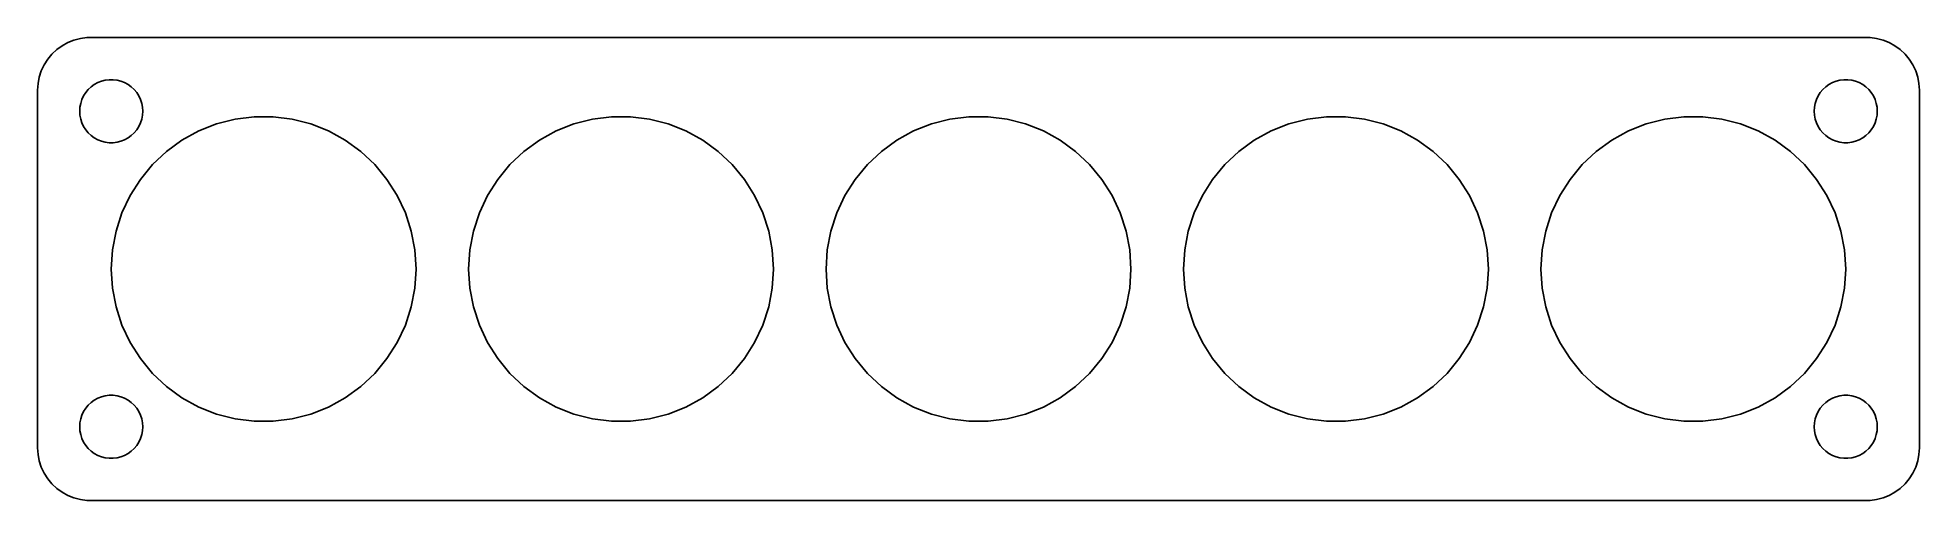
# Model space of a CAD drawing. Header units: metres. Extents: x -90 to 90, y 32 to 76.
import ezdxf

# ---------------------------------------------------------------- set-up
doc = ezdxf.new("R2010")
doc.units = ezdxf.units.M

msp = doc.modelspace()

# ---------------------------------------------------------------- linework, layer by layer
for p, q in [((-87.1791, 75.2216), (-87.6871, 74.8526)), ((-86.6289, 75.5241), (-87.1791, 75.2216)), ((-86.0451, 75.7553), (-86.6289, 75.5241)), ((-85.4369, 75.9114), (-86.0451, 75.7553)), ((-84.8139, 75.9901), (-85.4369, 75.9114)), ((84.8139, 75.9901), (-84.8139, 75.9901)), ((85.4369, 75.9114), (84.8139, 75.9901)), ((86.0451, 75.7553), (85.4369, 75.9114)), ((86.6289, 75.5241), (86.0451, 75.7553)), ((87.1791, 75.2216), (86.6289, 75.5241)), ((87.6871, 74.8526), (87.1791, 75.2216)), ((-88.8815, 73.4088), (-89.1489, 72.8406)), ((-88.5451, 73.9389), (-88.8815, 73.4088)), ((-88.1448, 74.4227), (-88.5451, 73.9389)), ((-87.6871, 74.8526), (-88.1448, 74.4227)), ((88.1448, 74.4227), (87.6871, 74.8526)), ((88.5451, 73.9389), (88.1448, 74.4227)), ((88.8815, 73.4088), (88.5451, 73.9389)), ((89.1489, 72.8406), (88.8815, 73.4088)), ((-89.4606, 71.6267), (-89.5, 71)), ((-89.3429, 72.2434), (-89.4606, 71.6267)), ((-89.1489, 72.8406), (-89.3429, 72.2434)), ((-84.1075, 71.533), (-83.7773, 71.7145)), ((-83.7773, 71.7145), (-83.427, 71.8532)), ((-83.427, 71.8532), (-83.0621, 71.9469)), ((-83.0621, 71.9469), (-82.6884, 71.9941)), ((-82.6884, 71.9941), (-82.3116, 71.9941)), ((-82.3116, 71.9941), (-81.9379, 71.9469)), ((-81.9379, 71.9469), (-81.573, 71.8532)), ((-81.573, 71.8532), (-81.2227, 71.7145)), ((-81.2227, 71.7145), (-80.8925, 71.533)), ((80.8925, 71.533), (81.2227, 71.7145)), ((81.2227, 71.7145), (81.573, 71.8532)), ((81.573, 71.8532), (81.9379, 71.9469)), ((81.9379, 71.9469), (82.3116, 71.9941)), ((82.3116, 71.9941), (82.6884, 71.9941)), ((82.6884, 71.9941), (83.0621, 71.9469)), ((83.0621, 71.9469), (83.427, 71.8532)), ((83.427, 71.8532), (83.7773, 71.7145)), ((83.7773, 71.7145), (84.1075, 71.533)), ((89.3429, 72.2434), (89.1489, 72.8406)), ((89.4606, 71.6267), (89.3429, 72.2434)), ((89.5, 71), (89.4606, 71.6267)), ((-89.5, 71), (-89.5, 37)), ((-85.4057, 69.7461), (-85.2893, 70.1044)), ((-85.2893, 70.1044), (-85.1289, 70.4453)), ((-85.1289, 70.4453), (-84.927, 70.7634)), ((-84.927, 70.7634), (-84.6869, 71.0536)), ((-84.6869, 71.0536), (-84.4123, 71.3115)), ((-84.4123, 71.3115), (-84.1075, 71.533)), ((-80.8925, 71.533), (-80.5877, 71.3115)), ((-80.5877, 71.3115), (-80.3131, 71.0536)), ((-80.3131, 71.0536), (-80.073, 70.7634)), ((-80.073, 70.7634), (-79.8711, 70.4453)), ((-79.8711, 70.4453), (-79.7107, 70.1044)), ((-79.7107, 70.1044), (-79.5943, 69.7461)), ((79.5943, 69.7461), (79.7107, 70.1044)), ((79.7107, 70.1044), (79.8711, 70.4453)), ((79.8711, 70.4453), (80.073, 70.7634)), ((80.073, 70.7634), (80.3131, 71.0536)), ((80.3131, 71.0536), (80.5877, 71.3115)), ((80.5877, 71.3115), (80.8925, 71.533)), ((84.1075, 71.533), (84.4123, 71.3115)), ((84.4123, 71.3115), (84.6869, 71.0536)), ((84.6869, 71.0536), (84.927, 70.7634)), ((84.927, 70.7634), (85.1289, 70.4453)), ((85.1289, 70.4453), (85.2893, 70.1044)), ((85.2893, 70.1044), (85.4057, 69.7461)), ((89.5, 37), (89.5, 71)), ((-85.5, 69), (-85.4763, 69.376)), ((-85.4763, 68.624), (-85.5, 69)), ((-85.4763, 69.376), (-85.4057, 69.7461)), ((-85.4057, 68.2539), (-85.4763, 68.624)), ((-85.2893, 67.8956), (-85.4057, 68.2539)), ((-79.5943, 68.2539), (-79.7107, 67.8956)), ((-79.5943, 69.7461), (-79.5237, 69.376)), ((-79.5237, 68.624), (-79.5943, 68.2539)), ((-79.5237, 69.376), (-79.5, 69)), ((-79.5, 69), (-79.5237, 68.624)), ((-72.4807, 67.7903), (-70.717, 68.2432)), ((-70.717, 68.2432), (-68.9105, 68.4714)), ((-68.9105, 68.4714), (-67.0895, 68.4714)), ((-67.0895, 68.4714), (-65.283, 68.2432)), ((-65.283, 68.2432), (-63.5192, 67.7903)), ((-38.4807, 67.7903), (-36.717, 68.2432)), ((-36.717, 68.2432), (-34.9105, 68.4714)), ((-34.9105, 68.4714), (-33.0895, 68.4714)), ((-33.0895, 68.4714), (-31.283, 68.2432)), ((-31.283, 68.2432), (-29.5192, 67.7903)), ((-4.4807, 67.7903), (-2.717, 68.2432)), ((-2.717, 68.2432), (-0.9105, 68.4714)), ((-0.9105, 68.4714), (0.9105, 68.4714)), ((0.9105, 68.4714), (2.717, 68.2432)), ((2.717, 68.2432), (4.4807, 67.7903)), ((29.5192, 67.7903), (31.283, 68.2432)), ((31.283, 68.2432), (33.0895, 68.4714)), ((33.0895, 68.4714), (34.9105, 68.4714)), ((34.9105, 68.4714), (36.717, 68.2432)), ((36.717, 68.2432), (38.4807, 67.7903)), ((63.5192, 67.7903), (65.283, 68.2432)), ((65.283, 68.2432), (67.0895, 68.4714)), ((67.0895, 68.4714), (68.9105, 68.4714)), ((68.9105, 68.4714), (70.717, 68.2432)), ((70.717, 68.2432), (72.4807, 67.7903)), ((79.5, 69), (79.5237, 69.376)), ((79.5237, 68.624), (79.5, 69)), ((79.5237, 69.376), (79.5943, 69.7461)), ((79.5943, 68.2539), (79.5237, 68.624)), ((79.7107, 67.8956), (79.5943, 68.2539)), ((85.4057, 68.2539), (85.2893, 67.8956)), ((85.4057, 69.7461), (85.4763, 69.376)), ((85.4763, 68.624), (85.4057, 68.2539)), ((85.4763, 69.376), (85.5, 69)), ((85.5, 69), (85.4763, 68.624)), ((-85.1289, 67.5547), (-85.2893, 67.8956)), ((-84.927, 67.2366), (-85.1289, 67.5547)), ((-84.6869, 66.9464), (-84.927, 67.2366)), ((-84.4123, 66.6884), (-84.6869, 66.9464)), ((-84.1075, 66.467), (-84.4123, 66.6884)), ((-83.7773, 66.2855), (-84.1075, 66.467)), ((-83.427, 66.1468), (-83.7773, 66.2855)), ((-81.2227, 66.2855), (-81.573, 66.1468)), ((-80.8925, 66.467), (-81.2227, 66.2855)), ((-80.5877, 66.6884), (-80.8925, 66.467)), ((-80.3131, 66.9464), (-80.5877, 66.6884)), ((-80.073, 67.2366), (-80.3131, 66.9464)), ((-79.8711, 67.5547), (-80.073, 67.2366)), ((-79.7107, 67.8956), (-79.8711, 67.5547)), ((-77.2426, 65.1724), (-75.7695, 66.2428)), ((-75.7695, 66.2428), (-74.1738, 67.12)), ((-74.1738, 67.12), (-72.4807, 67.7903)), ((-63.5192, 67.7903), (-61.8262, 67.12)), ((-61.8262, 67.12), (-60.2305, 66.2428)), ((-60.2305, 66.2428), (-58.7573, 65.1724)), ((-43.2426, 65.1724), (-41.7695, 66.2428)), ((-41.7695, 66.2428), (-40.1738, 67.12)), ((-40.1738, 67.12), (-38.4807, 67.7903)), ((-29.5192, 67.7903), (-27.8262, 67.12)), ((-27.8262, 67.12), (-26.2305, 66.2428)), ((-26.2305, 66.2428), (-24.7573, 65.1724)), ((-9.2426, 65.1724), (-7.7695, 66.2428)), ((-7.7695, 66.2428), (-6.1738, 67.12)), ((-6.1738, 67.12), (-4.4807, 67.7903)), ((4.4807, 67.7903), (6.1738, 67.12)), ((6.1738, 67.12), (7.7695, 66.2428)), ((7.7695, 66.2428), (9.2426, 65.1724)), ((24.7573, 65.1724), (26.2305, 66.2428)), ((26.2305, 66.2428), (27.8262, 67.12)), ((27.8262, 67.12), (29.5192, 67.7903)), ((38.4807, 67.7903), (40.1738, 67.12)), ((40.1738, 67.12), (41.7695, 66.2428)), ((41.7695, 66.2428), (43.2426, 65.1724)), ((58.7573, 65.1724), (60.2305, 66.2428)), ((60.2305, 66.2428), (61.8262, 67.12)), ((61.8262, 67.12), (63.5192, 67.7903)), ((72.4807, 67.7903), (74.1738, 67.12)), ((74.1738, 67.12), (75.7695, 66.2428)), ((75.7695, 66.2428), (77.2426, 65.1724)), ((79.8711, 67.5547), (79.7107, 67.8956)), ((80.073, 67.2366), (79.8711, 67.5547)), ((80.3131, 66.9464), (80.073, 67.2366)), ((80.5877, 66.6884), (80.3131, 66.9464)), ((80.8925, 66.467), (80.5877, 66.6884)), ((81.2227, 66.2855), (80.8925, 66.467)), ((81.573, 66.1468), (81.2227, 66.2855)), ((83.7773, 66.2855), (83.427, 66.1468)), ((84.1075, 66.467), (83.7773, 66.2855)), ((84.4123, 66.6884), (84.1075, 66.467)), ((84.6869, 66.9464), (84.4123, 66.6884)), ((84.927, 67.2366), (84.6869, 66.9464)), ((85.1289, 67.5547), (84.927, 67.2366)), ((85.2893, 67.8956), (85.1289, 67.5547)), ((-83.0621, 66.0531), (-83.427, 66.1468)), ((-82.6884, 66.0059), (-83.0621, 66.0531)), ((-82.3116, 66.0059), (-82.6884, 66.0059)), ((-81.9379, 66.0531), (-82.3116, 66.0059)), ((-81.573, 66.1468), (-81.9379, 66.0531)), ((-78.57, 63.9259), (-77.2426, 65.1724)), ((-58.7573, 65.1724), (-57.4299, 63.9259)), ((-44.57, 63.9259), (-43.2426, 65.1724)), ((-24.7573, 65.1724), (-23.4299, 63.9259)), ((-10.57, 63.9259), (-9.2426, 65.1724)), ((9.2426, 65.1724), (10.57, 63.9259)), ((23.4299, 63.9259), (24.7573, 65.1724)), ((43.2426, 65.1724), (44.57, 63.9259)), ((57.4299, 63.9259), (58.7573, 65.1724)), ((77.2426, 65.1724), (78.57, 63.9259)), ((81.9379, 66.0531), (81.573, 66.1468)), ((82.3116, 66.0059), (81.9379, 66.0531)), ((82.6884, 66.0059), (82.3116, 66.0059)), ((83.0621, 66.0531), (82.6884, 66.0059)), ((83.427, 66.1468), (83.0621, 66.0531)), ((-79.7307, 62.5229), (-78.57, 63.9259)), ((-57.4299, 63.9259), (-56.2692, 62.5229)), ((-45.7307, 62.5229), (-44.57, 63.9259)), ((-23.4299, 63.9259), (-22.2692, 62.5229)), ((-11.7307, 62.5229), (-10.57, 63.9259)), ((10.57, 63.9259), (11.7307, 62.5229)), ((22.2692, 62.5229), (23.4299, 63.9259)), ((44.57, 63.9259), (45.7307, 62.5229)), ((56.2692, 62.5229), (57.4299, 63.9259)), ((78.57, 63.9259), (79.7307, 62.5229)), ((-81.4818, 59.3378), (-80.7064, 60.9854)), ((-80.7064, 60.9854), (-79.7307, 62.5229)), ((-56.2692, 62.5229), (-55.2935, 60.9854)), ((-55.2935, 60.9854), (-54.5182, 59.3378)), ((-47.4818, 59.3378), (-46.7064, 60.9854)), ((-46.7064, 60.9854), (-45.7307, 62.5229)), ((-22.2692, 62.5229), (-21.2935, 60.9854)), ((-21.2935, 60.9854), (-20.5182, 59.3378)), ((-13.4818, 59.3378), (-12.7064, 60.9854)), ((-12.7064, 60.9854), (-11.7307, 62.5229)), ((11.7307, 62.5229), (12.7064, 60.9854)), ((12.7064, 60.9854), (13.4818, 59.3378)), ((20.5182, 59.3378), (21.2935, 60.9854)), ((21.2935, 60.9854), (22.2692, 62.5229)), ((45.7307, 62.5229), (46.7064, 60.9854)), ((46.7064, 60.9854), (47.4818, 59.3378)), ((54.5182, 59.3378), (55.2935, 60.9854)), ((55.2935, 60.9854), (56.2692, 62.5229)), ((79.7307, 62.5229), (80.7064, 60.9854)), ((80.7064, 60.9854), (81.4818, 59.3378)), ((-82.0444, 57.606), (-81.4818, 59.3378)), ((-54.5182, 59.3378), (-53.9555, 57.606)), ((-48.0444, 57.606), (-47.4818, 59.3378)), ((-20.5182, 59.3378), (-19.9555, 57.606)), ((-14.0444, 57.606), (-13.4818, 59.3378)), ((13.4818, 59.3378), (14.0444, 57.606)), ((19.9555, 57.606), (20.5182, 59.3378)), ((47.4818, 59.3378), (48.0444, 57.606)), ((53.9555, 57.606), (54.5182, 59.3378)), ((81.4818, 59.3378), (82.0444, 57.606)), ((-82.3857, 55.8173), (-82.0444, 57.606)), ((-53.9555, 57.606), (-53.6143, 55.8173)), ((-48.3857, 55.8173), (-48.0444, 57.606)), ((-19.9555, 57.606), (-19.6143, 55.8173)), ((-14.3857, 55.8173), (-14.0444, 57.606)), ((14.0444, 57.606), (14.3857, 55.8173)), ((19.6143, 55.8173), (19.9555, 57.606)), ((48.0444, 57.606), (48.3857, 55.8173)), ((53.6143, 55.8173), (53.9555, 57.606)), ((82.0444, 57.606), (82.3857, 55.8173)), ((-82.5, 54), (-82.3857, 55.8173)), ((-53.6143, 55.8173), (-53.5, 54)), ((-48.5, 54), (-48.3857, 55.8173)), ((-19.6143, 55.8173), (-19.5, 54)), ((-14.5, 54), (-14.3857, 55.8173)), ((14.3857, 55.8173), (14.5, 54)), ((19.5, 54), (19.6143, 55.8173)), ((48.3857, 55.8173), (48.5, 54)), ((53.5, 54), (53.6143, 55.8173)), ((82.3857, 55.8173), (82.5, 54)), ((-82.3857, 52.1827), (-82.5, 54)), ((-53.5, 54), (-53.6143, 52.1827)), ((-48.3857, 52.1827), (-48.5, 54)), ((-19.5, 54), (-19.6143, 52.1827)), ((-14.3857, 52.1827), (-14.5, 54)), ((14.5, 54), (14.3857, 52.1827)), ((19.6143, 52.1827), (19.5, 54)), ((48.5, 54), (48.3857, 52.1827)), ((53.6143, 52.1827), (53.5, 54)), ((82.5, 54), (82.3857, 52.1827)), ((-82.0444, 50.394), (-82.3857, 52.1827)), ((-53.6143, 52.1827), (-53.9555, 50.394)), ((-48.0444, 50.394), (-48.3857, 52.1827)), ((-19.6143, 52.1827), (-19.9555, 50.394)), ((-14.0444, 50.394), (-14.3857, 52.1827)), ((14.3857, 52.1827), (14.0444, 50.394)), ((19.9555, 50.394), (19.6143, 52.1827)), ((48.3857, 52.1827), (48.0444, 50.394)), ((53.9555, 50.394), (53.6143, 52.1827)), ((82.3857, 52.1827), (82.0444, 50.394)), ((-81.4818, 48.6622), (-82.0444, 50.394)), ((-53.9555, 50.394), (-54.5182, 48.6622)), ((-47.4818, 48.6622), (-48.0444, 50.394)), ((-19.9555, 50.394), (-20.5182, 48.6622)), ((-13.4818, 48.6622), (-14.0444, 50.394)), ((14.0444, 50.394), (13.4818, 48.6622)), ((20.5182, 48.6622), (19.9555, 50.394)), ((48.0444, 50.394), (47.4818, 48.6622)), ((54.5182, 48.6622), (53.9555, 50.394)), ((82.0444, 50.394), (81.4818, 48.6622)), ((-80.7064, 47.0146), (-81.4818, 48.6622)), ((-54.5182, 48.6622), (-55.2935, 47.0146)), ((-46.7064, 47.0146), (-47.4818, 48.6622)), ((-20.5182, 48.6622), (-21.2935, 47.0146)), ((-12.7064, 47.0146), (-13.4818, 48.6622)), ((13.4818, 48.6622), (12.7064, 47.0146)), ((21.2935, 47.0146), (20.5182, 48.6622)), ((47.4818, 48.6622), (46.7064, 47.0146)), ((55.2935, 47.0146), (54.5182, 48.6622)), ((81.4818, 48.6622), (80.7064, 47.0146)), ((-79.7307, 45.4771), (-80.7064, 47.0146)), ((-55.2935, 47.0146), (-56.2692, 45.4771)), ((-45.7307, 45.4771), (-46.7064, 47.0146)), ((-21.2935, 47.0146), (-22.2692, 45.4771)), ((-11.7307, 45.4771), (-12.7064, 47.0146)), ((12.7064, 47.0146), (11.7307, 45.4771)), ((22.2692, 45.4771), (21.2935, 47.0146)), ((46.7064, 47.0146), (45.7307, 45.4771)), ((56.2692, 45.4771), (55.2935, 47.0146)), ((80.7064, 47.0146), (79.7307, 45.4771)), ((-78.57, 44.0741), (-79.7307, 45.4771)), ((-56.2692, 45.4771), (-57.4299, 44.0741)), ((-44.57, 44.0741), (-45.7307, 45.4771)), ((-22.2692, 45.4771), (-23.4299, 44.0741)), ((-10.57, 44.0741), (-11.7307, 45.4771)), ((11.7307, 45.4771), (10.57, 44.0741)), ((23.4299, 44.0741), (22.2692, 45.4771)), ((45.7307, 45.4771), (44.57, 44.0741)), ((57.4299, 44.0741), (56.2692, 45.4771)), ((79.7307, 45.4771), (78.57, 44.0741)), ((-77.2426, 42.8276), (-78.57, 44.0741)), ((-57.4299, 44.0741), (-58.7573, 42.8276)), ((-43.2426, 42.8276), (-44.57, 44.0741)), ((-23.4299, 44.0741), (-24.7573, 42.8276)), ((-9.2426, 42.8276), (-10.57, 44.0741)), ((10.57, 44.0741), (9.2426, 42.8276)), ((24.7573, 42.8276), (23.4299, 44.0741)), ((44.57, 44.0741), (43.2426, 42.8276)), ((58.7573, 42.8276), (57.4299, 44.0741)), ((78.57, 44.0741), (77.2426, 42.8276)), ((-84.6869, 41.0536), (-84.4123, 41.3116)), ((-84.4123, 41.3116), (-84.1075, 41.533)), ((-84.1075, 41.533), (-83.7773, 41.7145)), ((-83.7773, 41.7145), (-83.427, 41.8532)), ((-83.427, 41.8532), (-83.0621, 41.9469)), ((-83.0621, 41.9469), (-82.6884, 41.9941)), ((-82.6884, 41.9941), (-82.3116, 41.9941)), ((-82.3116, 41.9941), (-81.9379, 41.9469)), ((-81.9379, 41.9469), (-81.573, 41.8532)), ((-81.573, 41.8532), (-81.2227, 41.7145)), ((-81.2227, 41.7145), (-80.8925, 41.533)), ((-80.8925, 41.533), (-80.5877, 41.3116)), ((-80.5877, 41.3116), (-80.3131, 41.0536)), ((-75.7695, 41.7572), (-77.2426, 42.8276)), ((-74.1738, 40.88), (-75.7695, 41.7572)), ((-60.2305, 41.7572), (-61.8262, 40.88)), ((-58.7573, 42.8276), (-60.2305, 41.7572)), ((-41.7695, 41.7572), (-43.2426, 42.8276)), ((-40.1738, 40.88), (-41.7695, 41.7572)), ((-26.2305, 41.7572), (-27.8262, 40.88)), ((-24.7573, 42.8276), (-26.2305, 41.7572)), ((-7.7695, 41.7572), (-9.2426, 42.8276)), ((-6.1738, 40.88), (-7.7695, 41.7572)), ((7.7695, 41.7572), (6.1738, 40.88)), ((9.2426, 42.8276), (7.7695, 41.7572)), ((26.2305, 41.7572), (24.7573, 42.8276)), ((27.8262, 40.88), (26.2305, 41.7572)), ((41.7695, 41.7572), (40.1738, 40.88)), ((43.2426, 42.8276), (41.7695, 41.7572)), ((60.2305, 41.7572), (58.7573, 42.8276)), ((61.8262, 40.88), (60.2305, 41.7572)), ((75.7695, 41.7572), (74.1738, 40.88)), ((77.2426, 42.8276), (75.7695, 41.7572)), ((80.3131, 41.0536), (80.5877, 41.3116)), ((80.5877, 41.3116), (80.8925, 41.533)), ((80.8925, 41.533), (81.2227, 41.7145)), ((81.2227, 41.7145), (81.573, 41.8532)), ((81.573, 41.8532), (81.9379, 41.9469)), ((81.9379, 41.9469), (82.3116, 41.9941)), ((82.3116, 41.9941), (82.6884, 41.9941)), ((82.6884, 41.9941), (83.0621, 41.9469)), ((83.0621, 41.9469), (83.427, 41.8532)), ((83.427, 41.8532), (83.7773, 41.7145)), ((83.7773, 41.7145), (84.1075, 41.533)), ((84.1075, 41.533), (84.4123, 41.3116)), ((84.4123, 41.3116), (84.6869, 41.0536)), ((-85.4763, 39.376), (-85.4057, 39.7461)), ((-85.4057, 39.7461), (-85.2893, 40.1044)), ((-85.2893, 40.1044), (-85.1289, 40.4453)), ((-85.1289, 40.4453), (-84.927, 40.7634)), ((-84.927, 40.7634), (-84.6869, 41.0536)), ((-80.3131, 41.0536), (-80.073, 40.7634)), ((-80.073, 40.7634), (-79.8711, 40.4453)), ((-79.8711, 40.4453), (-79.7107, 40.1044)), ((-79.7107, 40.1044), (-79.5943, 39.7461)), ((-79.5943, 39.7461), (-79.5237, 39.376)), ((-72.4807, 40.2097), (-74.1738, 40.88)), ((-70.717, 39.7568), (-72.4807, 40.2097)), ((-68.9105, 39.5286), (-70.717, 39.7568)), ((-67.0895, 39.5286), (-68.9105, 39.5286)), ((-65.283, 39.7568), (-67.0895, 39.5286)), ((-63.5192, 40.2097), (-65.283, 39.7568)), ((-61.8262, 40.88), (-63.5192, 40.2097)), ((-38.4807, 40.2097), (-40.1738, 40.88)), ((-36.717, 39.7568), (-38.4807, 40.2097)), ((-34.9105, 39.5286), (-36.717, 39.7568)), ((-33.0895, 39.5286), (-34.9105, 39.5286)), ((-31.283, 39.7568), (-33.0895, 39.5286)), ((-29.5192, 40.2097), (-31.283, 39.7568)), ((-27.8262, 40.88), (-29.5192, 40.2097)), ((-4.4807, 40.2097), (-6.1738, 40.88)), ((-2.717, 39.7568), (-4.4807, 40.2097)), ((-0.9105, 39.5286), (-2.717, 39.7568)), ((0.9105, 39.5286), (-0.9105, 39.5286)), ((2.717, 39.7568), (0.9105, 39.5286)), ((4.4807, 40.2097), (2.717, 39.7568)), ((6.1738, 40.88), (4.4807, 40.2097)), ((29.5192, 40.2097), (27.8262, 40.88)), ((31.283, 39.7568), (29.5192, 40.2097)), ((33.0895, 39.5286), (31.283, 39.7568)), ((34.9105, 39.5286), (33.0895, 39.5286)), ((36.717, 39.7568), (34.9105, 39.5286)), ((38.4807, 40.2097), (36.717, 39.7568)), ((40.1738, 40.88), (38.4807, 40.2097)), ((63.5192, 40.2097), (61.8262, 40.88)), ((65.283, 39.7568), (63.5192, 40.2097)), ((67.0895, 39.5286), (65.283, 39.7568)), ((68.9105, 39.5286), (67.0895, 39.5286)), ((70.717, 39.7568), (68.9105, 39.5286)), ((72.4807, 40.2097), (70.717, 39.7568)), ((74.1738, 40.88), (72.4807, 40.2097)), ((79.5237, 39.376), (79.5943, 39.7461)), ((79.5943, 39.7461), (79.7107, 40.1044)), ((79.7107, 40.1044), (79.8711, 40.4453)), ((79.8711, 40.4453), (80.073, 40.7634)), ((80.073, 40.7634), (80.3131, 41.0536)), ((84.6869, 41.0536), (84.927, 40.7634)), ((84.927, 40.7634), (85.1289, 40.4453)), ((85.1289, 40.4453), (85.2893, 40.1044)), ((85.2893, 40.1044), (85.4057, 39.7461)), ((85.4057, 39.7461), (85.4763, 39.376)), ((-85.5, 39), (-85.4763, 39.376)), ((-85.4763, 38.624), (-85.5, 39)), ((-85.4057, 38.2539), (-85.4763, 38.624)), ((-85.2893, 37.8956), (-85.4057, 38.2539)), ((-85.1289, 37.5547), (-85.2893, 37.8956)), ((-79.7107, 37.8956), (-79.8711, 37.5547)), ((-79.5943, 38.2539), (-79.7107, 37.8956)), ((-79.5237, 38.624), (-79.5943, 38.2539)), ((-79.5237, 39.376), (-79.5, 39)), ((-79.5, 39), (-79.5237, 38.624)), ((79.5, 39), (79.5237, 39.376)), ((79.5237, 38.624), (79.5, 39)), ((79.5943, 38.2539), (79.5237, 38.624)), ((79.7107, 37.8956), (79.5943, 38.2539)), ((79.8711, 37.5547), (79.7107, 37.8956)), ((85.2893, 37.8956), (85.1289, 37.5547)), ((85.4057, 38.2539), (85.2893, 37.8956)), ((85.4763, 38.624), (85.4057, 38.2539)), ((85.4763, 39.376), (85.5, 39)), ((85.5, 39), (85.4763, 38.624)), ((-89.5, 37), (-89.4606, 36.3733)), ((-89.4606, 36.3733), (-89.3429, 35.7566)), ((-84.927, 37.2366), (-85.1289, 37.5547)), ((-84.6869, 36.9464), (-84.927, 37.2366)), ((-84.4123, 36.6885), (-84.6869, 36.9464)), ((-84.1075, 36.467), (-84.4123, 36.6885)), ((-83.7773, 36.2855), (-84.1075, 36.467)), ((-83.427, 36.1468), (-83.7773, 36.2855)), ((-83.0621, 36.0531), (-83.427, 36.1468)), ((-82.6884, 36.0059), (-83.0621, 36.0531)), ((-82.3116, 36.0059), (-82.6884, 36.0059)), ((-81.9379, 36.0531), (-82.3116, 36.0059)), ((-81.573, 36.1468), (-81.9379, 36.0531)), ((-81.2227, 36.2855), (-81.573, 36.1468)), ((-80.8925, 36.467), (-81.2227, 36.2855)), ((-80.5877, 36.6885), (-80.8925, 36.467)), ((-80.3131, 36.9464), (-80.5877, 36.6885)), ((-80.073, 37.2366), (-80.3131, 36.9464)), ((-79.8711, 37.5547), (-80.073, 37.2366)), ((80.073, 37.2366), (79.8711, 37.5547)), ((80.3131, 36.9464), (80.073, 37.2366)), ((80.5877, 36.6885), (80.3131, 36.9464)), ((80.8925, 36.467), (80.5877, 36.6885)), ((81.2227, 36.2855), (80.8925, 36.467)), ((81.573, 36.1468), (81.2227, 36.2855)), ((81.9379, 36.0531), (81.573, 36.1468)), ((82.3116, 36.0059), (81.9379, 36.0531)), ((82.6884, 36.0059), (82.3116, 36.0059)), ((83.0621, 36.0531), (82.6884, 36.0059)), ((83.427, 36.1468), (83.0621, 36.0531)), ((83.7773, 36.2855), (83.427, 36.1468)), ((84.1075, 36.467), (83.7773, 36.2855)), ((84.4123, 36.6885), (84.1075, 36.467)), ((84.6869, 36.9464), (84.4123, 36.6885)), ((84.927, 37.2366), (84.6869, 36.9464)), ((85.1289, 37.5547), (84.927, 37.2366)), ((89.3429, 35.7566), (89.4606, 36.3733)), ((89.4606, 36.3733), (89.5, 37)), ((-89.3429, 35.7566), (-89.1489, 35.1594)), ((-89.1489, 35.1594), (-88.8815, 34.5912)), ((-88.8815, 34.5912), (-88.5451, 34.0611)), ((-88.5451, 34.0611), (-88.1448, 33.5773)), ((88.1448, 33.5773), (88.5451, 34.0611)), ((88.5451, 34.0611), (88.8815, 34.5912)), ((88.8815, 34.5912), (89.1489, 35.1594)), ((89.1489, 35.1594), (89.3429, 35.7566)), ((-88.1448, 33.5773), (-87.6871, 33.1474)), ((-87.6871, 33.1474), (-87.1791, 32.7784)), ((-87.1791, 32.7784), (-86.6289, 32.4759)), ((-86.6289, 32.4759), (-86.0451, 32.2447)), ((-86.0451, 32.2447), (-85.4369, 32.0886)), ((85.4369, 32.0886), (86.0451, 32.2447)), ((86.0451, 32.2447), (86.6289, 32.4759)), ((86.6289, 32.4759), (87.1791, 32.7784)), ((87.1791, 32.7784), (87.6871, 33.1474)), ((87.6871, 33.1474), (88.1448, 33.5773)), ((-85.4369, 32.0886), (-84.8139, 32.0099)), ((-84.8139, 32.0099), (84.8139, 32.0099)), ((84.8139, 32.0099), (85.4369, 32.0886))]:
    msp.add_line(p, q)

doc.saveas('drawing.dxf')
